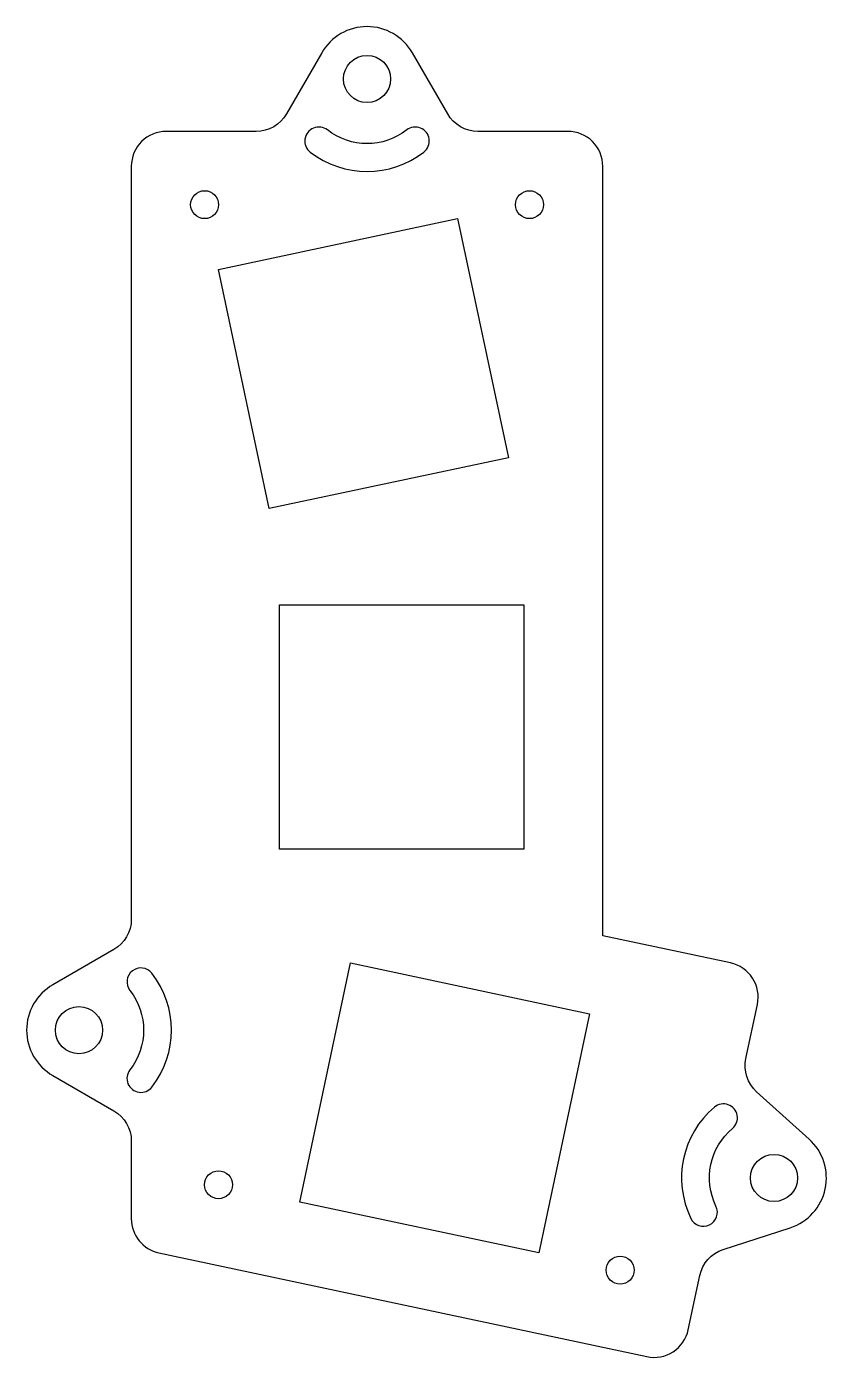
# Model space of a CAD drawing. Header units: millimetres. Extents: x -8 to 37.8, y -142.2 to -66.
import ezdxf

# ---------------------------------------------------------------- set-up
doc = ezdxf.new("R2010")
doc.units = ezdxf.units.MM
doc.layers.get('0').update_dxf_attribs({"linetype": 'CONTINUOUS'})

msp = doc.modelspace()

# ---------------------------------------------------------------- linework, layer by layer
for points in [[(27.535, -142.168, 0.414214), (29.907, -140.627), (30.567, -137.523, -0.267949), (31.905, -136.036), (35.749, -134.788, 0.57735), (36.829, -129.705), (33.826, -127.001, -0.267949), (33.208, -125.099), (33.868, -121.994, 0.414214), (32.327, -119.622), (25.011, -118.066), (25.011, -73.992, 0.414214), (23.011, -71.992), (17.855, -71.992, -0.267949), (16.125, -70.994), (14.103, -67.492, 0.57735), (8.907, -67.492), (6.886, -70.994, -0.267949), (5.156, -71.992), (0, -71.992, 0.414214), (-2, -73.992), (-2, -117.119, -0.267949), (-3, -118.851), (-6.5, -120.872, 0.57735), (-6.5, -126.068), (-3, -128.089, -0.267949), (-2, -129.821), (-2, -134.271, 0.354119), (-0.416, -136.227)], [(14.762, -73.174, 1), (13.779, -71.912, -0.343484), (9.232, -71.912, 1), (8.249, -73.174, 0.343484)], [(-0.819, -120.213, 1), (-2.081, -121.196, -0.3435), (-2.081, -125.744, 1), (-0.819, -126.727, 0.3435)], [(30.055, -134.251, 1), (31.494, -133.551, -0.3435), (32.439, -129.104, 1), (31.409, -127.879, 0.3435)]]:
    msp.add_lwpolyline(points, format="xyb", close=True)
for points in [[(2.995, -79.898), (16.689, -76.987), (19.6, -90.681), (5.906, -93.592)], [(6.486, -99.112), (20.486, -99.112), (20.486, -113.112), (6.486, -113.112)], [(7.653, -133.316), (10.564, -119.622), (24.258, -122.533), (21.347, -136.227)]]:
    msp.add_lwpolyline(points, close=True)
for centre, radius in [((11.505, -68.992), 1.35), ((2.199, -76.191), 0.8), ((20.812, -76.191), 0.8), ((-5, -123.47), 1.35), ((34.822, -131.934), 1.35), ((2.995, -132.326), 0.8), ((26.006, -137.217), 0.8)]:
    msp.add_circle(centre, radius)

doc.saveas('drawing.dxf')
